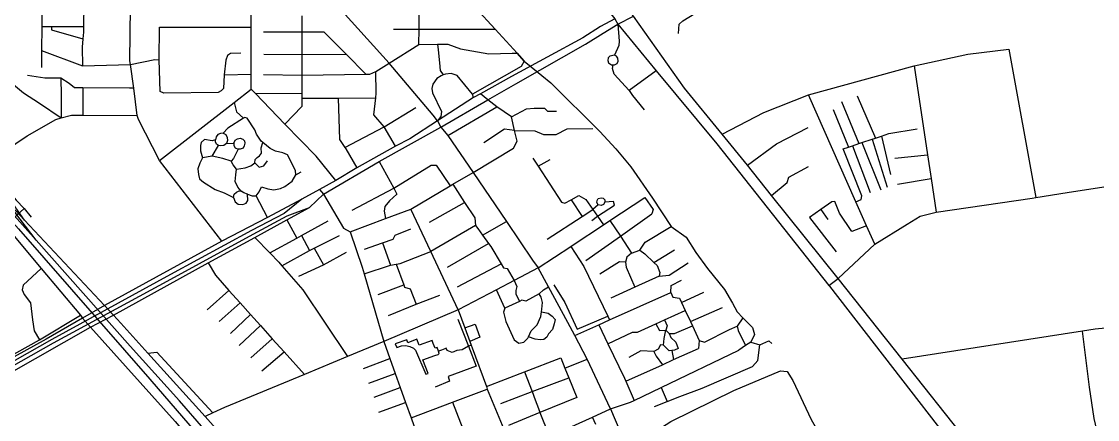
# Model space of a CAD drawing. Header units: inches. Extents: x 13372745 to 13380225, y 3541222 to 3545722.
# Drawn here: x 13374810 to 13376616, y 3542450 to 3543118 of the extents above; entities that cross this region are included whole.
import ezdxf

# ---------------------------------------------------------------- set-up
doc = ezdxf.new("R2010")
doc.units = ezdxf.units.IN
doc.header["$MEASUREMENT"] = 0

msp = doc.modelspace()

# ---------------------------------------------------------------- linework, layer by layer
for points in [[(13374027.7, 3545722), (13374047.6, 3545534.4), (13374078.4, 3545278.4), (13374118.6, 3544905.5), (13374153.3, 3544581), (13374165.1, 3544472.3), (13374184.5, 3544315), (13374195.8, 3544227.8), (13374203.6, 3544143.1), (13374211.3, 3543987.1), (13374216.4, 3543931.6), (13374228.2, 3543793.2), (13374245.9, 3543575.2), (13374253.1, 3543511.4), (13374265.1, 3543446.4), (13374283.7, 3543389.6), (13374309.5, 3543345.9), (13374404.9, 3543214.7), (13374804.7, 3542769.9), (13375025.3, 3542517.5), (13375145.8, 3542377.9)], [(13375156.7, 3542386.8), (13375075.1, 3542480.7), (13374992.2, 3542573.1), (13374834.5, 3542751), (13374415, 3543221.6), (13374317.3, 3543357.4), (13374297, 3543395.4), (13374275.3, 3543454.5), (13374263.8, 3543510.7), (13374257.8, 3543576.4), (13374238.7, 3543801.1), (13374223.3, 3543987.8), (13374214, 3544143.7), (13374207, 3544225.1), (13374194.4, 3544315.5), (13374176.4, 3544472.3), (13374128.8, 3544908), (13374089.4, 3545279.5), (13374061.9, 3545536.9), (13374041.2, 3545722)], [(13375146.2, 3542749.4), (13375041.7, 3542884.6), (13375006.2, 3542953.5), (13375003.7, 3542960.2), (13374998.1, 3543006.5), (13374992.6, 3543046), (13374991.6, 3543052.2), (13374992.8, 3543142.4), (13374993.4, 3543186.1), (13374994.6, 3543281.9), (13374995.7, 3543370.5), (13374996.5, 3543434.9), (13374996.7, 3543455.4), (13374997.2, 3543497.3), (13374998.1, 3543571.5), (13374998.2, 3543575.9), (13374993.2, 3543589), (13374991.5, 3543593.6), (13374966.8, 3543639.5), (13374938.1, 3543679.9), (13374925.1, 3543698.3), (13374864.7, 3543782.9)], [(13375337.7, 3542851.2), (13375304.5, 3542892.2), (13375252.1, 3542946.1), (13375202.4, 3542997.2), (13375195.5, 3543004.4), (13375195.5, 3543029.7), (13375195.5, 3543108.6), (13375195.5, 3543145.3), (13375196.2, 3543288.3), (13375197, 3543455.4), (13375197, 3543470.8), (13375197.7, 3543610.4), (13375197.7, 3543619.4), (13375169.1, 3543665.6), (13375147.9, 3543699.8), (13375145.1, 3543704.5), (13375115.2, 3543752.6)], [(13375342.1, 3543700.4), (13375434.2, 3543586.1), (13375446.2, 3543571.3), (13375617.8, 3543358.8), (13375660.6, 3543306), (13375806.3, 3543123), (13375810.8, 3543113.7)], [(13375653.9, 3543051.9), (13375641.9, 3543065), (13375604.9, 3543105.4), (13375571.8, 3543141.5), (13375527.4, 3543189.9), (13375464.7, 3543258.3), (13375398.2, 3543341.6), (13375360.6, 3543397.7), (13375339.5, 3543444.8), (13375281.6, 3543510.8), (13375261, 3543548.9), (13375254.5, 3543577.3), (13375260, 3543617.6), (13375272.5, 3543696.1)], [(13374843.7, 3543184.6), (13374843.9, 3543147.2), (13374844.1, 3543114.6), (13374844, 3543110), (13374843.4, 3543069.8), (13374843.1, 3543041.3)], [(13374914.5, 3543147.7), (13374914, 3543109.7), (13374913.8, 3543100.3), (13374912.8, 3543089.1), (13374911.6, 3543075), (13374912, 3543043.8)], [(13375508.3, 3542951.6), (13375501.1, 3542961.2), (13375426.9, 3543048.2), (13375337.5, 3543147.3), (13375284.5, 3543146.6), (13375195.5, 3543145.3), (13375159.9, 3543144.8), (13374992.8, 3543142.4)], [(13375477.1, 3543079.9), (13375477.3, 3543105.5), (13375477.6, 3543142.1)], [(13375912.8, 3543098.4), (13375914.3, 3543113.9), (13375920.3, 3543119.4), (13375950.2, 3543137.9), (13375982.2, 3543153.8)], [(13375280.3, 3543128), (13375280.3, 3543112.8)], [(13375806.3, 3543123), (13375781.9, 3543110.1), (13375752.1, 3543091.1)], [(13375810.8, 3543113.7), (13375837.1, 3543127.4)], [(13377233.2, 3541369.6), (13376968.6, 3541707.2), (13376780.5, 3541944.4), (13376522, 3542258.4), (13376507, 3542275.4), (13376288.5, 3542551.2), (13376181.2, 3542686.6), (13376069.1, 3542826.2), (13376028.6, 3542876.7), (13375986.5, 3542929), (13375923.2, 3543006.6), (13375837.1, 3543127.4), (13375830.5, 3543135.7)], [(13374844, 3543110), (13374860.2, 3543110), (13374914, 3543109.7)], [(13374860.2, 3543110), (13374860.2, 3543104.5), (13374912.8, 3543089.1)], [(13375178.2, 3543065.4), (13375160.7, 3543064.8), (13375155.6, 3543061.1), (13375152.6, 3543053.6), (13375150.2, 3543028.7), (13375148.9, 3543005.7), (13375145.1, 3543001.7), (13375139.7, 3542999), (13375049, 3542997.7), (13375042.6, 3543001), (13375040.9, 3543054), (13375041.6, 3543108.6), (13375195.5, 3543108.6)], [(13375280.3, 3543112.8), (13375280.3, 3543100.6), (13375280.3, 3543093.4)], [(13375434.2, 3543105.2), (13375477.3, 3543105.5), (13375604.9, 3543105.4)], [(13375756.5, 3543080.3), (13375786.4, 3543098.5), (13375810.8, 3543113.7)], [(13375810.8, 3543113.7), (13375813.1, 3543085.1), (13375812.8, 3543078), (13375805.2, 3543062)], [(13375810.8, 3543113.7), (13375875.7, 3543035.6), (13375977.5, 3542913), (13376165.2, 3542674.7), (13376166.3, 3542673.4), (13376483.6, 3542263.7), (13376497, 3542247.9), (13376568.4, 3542157.7), (13376708.8, 3541991.1), (13376757, 3541936.6), (13377212.9, 3541350.6)], [(13374814.6, 3542784.5), (13374787.6, 3542823.8), (13374749.2, 3542868.8), (13374642.1, 3542985.1), (13374570.2, 3543065.9), (13374554.6, 3543083.7), (13374545.9, 3543093.5)], [(13375388, 3543029.7), (13375354.7, 3543063.3), (13375318, 3543100.3), (13375280.3, 3543100.6), (13375215.9, 3543100.6)], [(13375280.3, 3543093.4), (13375280.3, 3543076.1)], [(13375752.1, 3543091.1), (13375632.7, 3543026)], [(13374949, 3542641.1), (13374814.6, 3542784.5), (13374741.7, 3542862.3), (13374637.8, 3542978.3), (13374563.3, 3543061.4), (13374544.9, 3543082.2)], [(13374843.4, 3543069.8), (13374912, 3543043.8), (13374992.6, 3543046)], [(13375280.3, 3543076.1), (13375280.3, 3543063.1), (13375280.3, 3543055.8)], [(13375426.9, 3543048.2), (13375477.1, 3543079.9), (13375508.5, 3543080.2), (13375525.5, 3543080.4), (13375547, 3543072.5), (13375594.6, 3543064.2), (13375633.5, 3543064.9), (13375641.9, 3543065), (13375653.9, 3543051.9), (13375649, 3543042.6), (13375567.2, 3542996.1)], [(13375508.5, 3543080.2), (13375509.4, 3543070.6)], [(13375509.4, 3543070.6), (13375511.5, 3543048.8)], [(13375639.6, 3543013.6), (13375756.5, 3543080.3)], [(13375986.5, 3542929), (13376056.2, 3542965.4), (13376131.5, 3542995.2), (13376308.5, 3543043.9), (13376398.5, 3543063.4), (13376467.4, 3543071.9)], [(13376467.4, 3543071.9), (13376513, 3542822.6)], [(13376506.9, 3542821.6), (13376513, 3542822.6), (13376565.6, 3542831.3), (13376736.5, 3542857.5), (13376799.7, 3542872.6), (13376823.3, 3542878.2), (13376828, 3542879.7), (13376892.8, 3542900.5), (13377114.7, 3542990.1), (13377128.7, 3542996.5), (13377210.5, 3543032), (13377243.6, 3543046.3), (13377297.9, 3543065.4), (13377312.6, 3543067.5), (13377482.8, 3543075.4)], [(13374542.1, 3543052), (13374569.3, 3543022.5), (13374657.9, 3542923.8), (13374741.3, 3542823.8), (13374749.3, 3542814.8), (13374843, 3542703.3), (13374908.8, 3542624.7), (13374912, 3542620)], [(13374992.6, 3543046), (13375033.5, 3543054.3), (13375040.9, 3543054)], [(13375215.9, 3543029.2), (13375280.3, 3543028.4), (13375388, 3543029.7), (13375394.7, 3543029.8), (13375404.5, 3543034.6), (13375426.9, 3543048.2)], [(13375216.7, 3543063.4), (13375280.3, 3543063.1), (13375354.7, 3543063.3)], [(13375280.3, 3543055.8), (13375280.3, 3543040.3)], [(13375511.5, 3543048.8), (13375512.7, 3543036.2), (13375517.7, 3543028.5)], [(13375653.9, 3543051.9), (13375683.2, 3543027.8), (13375698.3, 3543015.1), (13375780.9, 3542933.3), (13375807.5, 3542904.2), (13375832.9, 3542874.4), (13375869.3, 3542821.6), (13375900.8, 3542773.7), (13375925.7, 3542755.7), (13375942.1, 3542730), (13375961.7, 3542703.4), (13375990.4, 3542667.8), (13376003.5, 3542645.3), (13376011.6, 3542630.6), (13376021, 3542620.7), (13376027.2, 3542614.2), (13376037, 3542604.4), (13376040.7, 3542592.5), (13376034.6, 3542579.8), (13376025.3, 3542573.7), (13376014.1, 3542566.2)], [(13375805.2, 3543062), (13375797.8, 3543060.1), (13375794.7, 3543057.2), (13375794.2, 3543052.9), (13375795.4, 3543048.9), (13375800.4, 3543045.5), (13375803.1, 3543045.4), (13375805.7, 3543045.3), (13375810.2, 3543047.9), (13375811.4, 3543051.7), (13375811.2, 3543057), (13375809, 3543060.3), (13375805.2, 3543062)], [(13375280.3, 3543040.3), (13375280.3, 3543028.4), (13375280.3, 3542997.8), (13375280.3, 3542989.8), (13375280.3, 3542975.4), (13375252.1, 3542946.1)], [(13375437.6, 3542908.9), (13375418.6, 3542941.2), (13375401.6, 3542961.8), (13375404.6, 3542990.3), (13375405.4, 3542998.1), (13375404.5, 3543034.6)], [(13375568.7, 3542990.6), (13375567.2, 3542996.1), (13375541.5, 3543027.8), (13375531.2, 3543031), (13375521.6, 3543030.1), (13375517.7, 3543028.5), (13375514.4, 3543027.1), (13375507.2, 3543022.7), (13375500.3, 3543012.8), (13375498.9, 3543005.7), (13375499.6, 3542998.7), (13375514.7, 3542967.4), (13375513.9, 3542958.5), (13375508.3, 3542951.6)], [(13375875.7, 3543035.6), (13375830, 3543002.3), (13375804.7, 3543029.8), (13375801.9, 3543039.1), (13375803.1, 3543045.4)], [(13376308.5, 3543043.9), (13376331, 3542894.5), (13376337, 3542854.6), (13376345.6, 3542797.7)], [(13374779.9, 3543026.1), (13374813, 3542998.7), (13374839.7, 3542981.3), (13374876.5, 3542956.6)], [(13374998.1, 3543006.5), (13374991.2, 3543006.6), (13374912.5, 3543007), (13374898.6, 3543007), (13374889.5, 3543014.2), (13374876, 3543023.3), (13374848.7, 3543023.3), (13374819.8, 3543027.6)], [(13374876, 3543023.3), (13374876.3, 3542994.7), (13374876.1, 3542976.8), (13374876.5, 3542956.6)], [(13375150.2, 3543028.7), (13375195.5, 3543029.7)], [(13375513.7, 3542941), (13375592.6, 3542986.7), (13375639.6, 3543013.6)], [(13375632.7, 3543026), (13375580.7, 3542996.8), (13375568.7, 3542990.6)], [(13374912.5, 3543007), (13374912.8, 3542961)], [(13375041.7, 3542884.6), (13375166.9, 3542982.2), (13375195.5, 3543004.4)], [(13375202.4, 3542997.2), (13375280.3, 3542997.8)], [(13375361.6, 3542764.7), (13375420.9, 3542787.1), (13375463.2, 3542803.1), (13375529.3, 3542842), (13375534, 3542844.8), (13375568.2, 3542864.9), (13375635.7, 3542905.7), (13375641.9, 3542917), (13375637.8, 3542935.1), (13375632.6, 3542958.2), (13375608, 3542975.2), (13375592.6, 3542986.7), (13375580.7, 3542996.8)], [(13375830, 3543002.3), (13375835.7, 3542994.2)], [(13375835.7, 3542994.2), (13375855.1, 3542969.7)], [(13376242.4, 3542744), (13376228.8, 3542774.8), (13376210.9, 3542815.3), (13376131.5, 3542995.2)], [(13375568.7, 3542990.6), (13375508.3, 3542951.6), (13375461.8, 3542921.4), (13375437.6, 3542908.9), (13375373, 3542872.3), (13375337.7, 3542851.2), (13375310.1, 3542835.9), (13375280.5, 3542819.9), (13375222.6, 3542788.8), (13375146.2, 3542749.4)], [(13375166.9, 3542982.2), (13375170.9, 3542966.3), (13375182.3, 3542955.7)], [(13375280.3, 3542989.8), (13375341.7, 3542989.8), (13375404.6, 3542990.3)], [(13375341.7, 3542989.8), (13375343.7, 3542919.8), (13375352.9, 3542906.5), (13375354.3, 3542904.5), (13375373, 3542872.3)], [(13376186.5, 3542984), (13376215.9, 3542913.2)], [(13376212.7, 3542993.6), (13376243.6, 3542922.4)], [(13374741.7, 3542862.3), (13374749.2, 3542868.8), (13374753.3, 3542872.3), (13374781.4, 3542900.5), (13374819.5, 3542926.5), (13374867.3, 3542953.6), (13374876.5, 3542956.6), (13374893.7, 3542960.7), (13374912.8, 3542961), (13375003.7, 3542960.2)], [(13375352.9, 3542906.5), (13375418.6, 3542941.2), (13375472, 3542973.8)], [(13375525.6, 3542926.8), (13375608, 3542975.2)], [(13375632.6, 3542958.2), (13375657.6, 3542971.4), (13375670.5, 3542972.8), (13375687.9, 3542972.8), (13375693.1, 3542967.9), (13375708.1, 3542967.9)], [(13376172.9, 3542970.7), (13376198.2, 3542907.3)], [(13374964.2, 3542625.1), (13375123.4, 3542712.6), (13375201.5, 3542755.5), (13375255.5, 3542785.2), (13375293.3, 3542805.9), (13375316.6, 3542828.3), (13375410.4, 3542883), (13375513.7, 3542941)], [(13375222.6, 3542788.8), (13375203.5, 3542825.6), (13375209, 3542832), (13375212.5, 3542840.4), (13375223.4, 3542837.3), (13375233.7, 3542835.4), (13375244.6, 3542837.5), (13375252, 3542841.3), (13375264.1, 3542850.3), (13375270.3, 3542860.8), (13375269.8, 3542867.9), (13375256.3, 3542894.3), (13375248.4, 3542897.9), (13375236.5, 3542900.5), (13375227.3, 3542905), (13375214.8, 3542915.1), (13375212, 3542917.4), (13375204.2, 3542928.8), (13375201.3, 3542936.1), (13375188.7, 3542956.1), (13375184.5, 3542957.1), (13375182.3, 3542955.7), (13375156.2, 3542939), (13375148.6, 3542930.9), (13375143.8, 3542930.2)], [(13375508.3, 3542951.6), (13375513.7, 3542941)], [(13375513.7, 3542941), (13375525.6, 3542926.8), (13375568.2, 3542864.9), (13375624.2, 3542782.1), (13375668, 3542717.3), (13375677.1, 3542704.3)], [(13376028.6, 3542876.7), (13376077.5, 3542912.7), (13376130.8, 3542940.3)], [(13375143.8, 3542930.2), (13375139.5, 3542928.3), (13375136.4, 3542924.3), (13375135.3, 3542919.3), (13375129.8, 3542918.1), (13375117, 3542920), (13375111.3, 3542915.2), (13375110.1, 3542910), (13375110.5, 3542901), (13375113.6, 3542889.3), (13375109.1, 3542880.5), (13375106, 3542870.8), (13375107.2, 3542861.3), (13375108.6, 3542854.1), (13375115.1, 3542848.4), (13375135, 3542836.1), (13375150, 3542830.6), (13375165.7, 3542822.5), (13375168.5, 3542815.6), (13375173.5, 3542811.4), (13375181.6, 3542810.9), (13375186.8, 3542813), (13375189.5, 3542817.8), (13375189, 3542828.2), (13375196.8, 3542825.6), (13375203.5, 3542825.6)], [(13375148.6, 3542930.9), (13375152.6, 3542928.3), (13375155.2, 3542923.5), (13375155.5, 3542918.6), (13375153.8, 3542913.1), (13375149.3, 3542909.8), (13375144.1, 3542909.3), (13375140.7, 3542910)], [(13375153.8, 3542913.1), (13375166.2, 3542913.8), (13375168.5, 3542918.8), (13375172.4, 3542921.4), (13375176.9, 3542922.1), (13375181.1, 3542920.7), (13375184.2, 3542917.9), (13375184.7, 3542913.8), (13375183.7, 3542909.5), (13375181.9, 3542905.7), (13375176.9, 3542903.8), (13375173.8, 3542903.8), (13375165.9, 3542888.4), (13375161.9, 3542883.9)], [(13375637.8, 3542935.1), (13375620.7, 3542937.3), (13375586.2, 3542914.3)], [(13375637.8, 3542935.1), (13375671.5, 3542934.5), (13375686.1, 3542928.6), (13375707.4, 3542928.3), (13375726.2, 3542938), (13375769, 3542938.7)], [(13376210.9, 3542815.3), (13376219.7, 3542819.3), (13376221, 3542825.3), (13376189.2, 3542904.3), (13376198.2, 3542907.3), (13376204.9, 3542909.5), (13376215.9, 3542913.2), (13376220.7, 3542914.8), (13376237.9, 3542920.5), (13376243.6, 3542922.4), (13376253.6, 3542925.7), (13376266.2, 3542929.9), (13376313.7, 3542937.8)], [(13376253.6, 3542925.7), (13376268.9, 3542861.2)], [(13374834.5, 3542751), (13374754.7, 3542854.6), (13374701.1, 3542914)], [(13375130, 3542891.9), (13375140.7, 3542910), (13375137.2, 3542912.4), (13375135.3, 3542916.4), (13375135.3, 3542919.3)], [(13375166.2, 3542913.8), (13375166.2, 3542910), (13375168.3, 3542906.2), (13375173.8, 3542903.8)], [(13375170.7, 3542870.5), (13375185.2, 3542872.7), (13375194.9, 3542876), (13375201.3, 3542881), (13375202.3, 3542886.2), (13375205.4, 3542889.8), (13375209.4, 3542892.7), (13375212.5, 3542896.9), (13375212.3, 3542906.2), (13375214.8, 3542915.1)], [(13376204.9, 3542909.5), (13376235, 3542830.9)], [(13376220.7, 3542914.8), (13376252.6, 3542835.6)], [(13376237.9, 3542920.5), (13376263.2, 3542839.9)], [(13375189, 3542828.2), (13375182.8, 3542830.6), (13375178.3, 3542833.5), (13375173.1, 3542840.1), (13375168.5, 3542849.4), (13375169.5, 3542860.8), (13375170.7, 3542870.5), (13375165.4, 3542877.7), (13375161.9, 3542883.9), (13375147.9, 3542888.1), (13375130, 3542891.9), (13375113.6, 3542889.3)], [(13375668.2, 3542888.9), (13375677.3, 3542875.1), (13375716.6, 3542814.7), (13375722.3, 3542812.9), (13375732.7, 3542818.9), (13375745.3, 3542826.2), (13375757.1, 3542819.2), (13375768.9, 3542802.4), (13375777.1, 3542791), (13375787.1, 3542776.8)], [(13375677.3, 3542875.1), (13375697.2, 3542886.6)], [(13376276, 3542888.5), (13376331, 3542894.5)], [(13374753.3, 3542872.3), (13374800.5, 3542818), (13374814.2, 3542804.2), (13374826.2, 3542789.6)], [(13375201.3, 3542881), (13375209, 3542873.6), (13375216.6, 3542875.8), (13375223, 3542884.1)], [(13375365.2, 3542801.2), (13375435.1, 3542838.4), (13375497.5, 3542876.7), (13375505.8, 3542876.7), (13375529.3, 3542842)], [(13375410.4, 3542883), (13375435.1, 3542838.4)], [(13376069.1, 3542826.2), (13376095.5, 3542848.1), (13376098.1, 3542856.7), (13376131.1, 3542874.7)], [(13375270.3, 3542860.8), (13375279.3, 3542865.6)], [(13376280.5, 3542845.2), (13376337, 3542854.6)], [(13375165.7, 3542822.5), (13375166.9, 3542828.2), (13375170.9, 3542831.8), (13375175.4, 3542833.7), (13375178.3, 3542833.5)], [(13375310.1, 3542835.9), (13375316.6, 3542828.3), (13375350.3, 3542771.2), (13375361.6, 3542764.7), (13375381.9, 3542705.3), (13375385.1, 3542694.2), (13375418, 3542580.6), (13375428.2, 3542552.1), (13375437.1, 3542527), (13375445.5, 3542503.5), (13375454.6, 3542477.9), (13375463.8, 3542452.3), (13375477, 3542415.3), (13375508.5, 3542340.7)], [(13375435.1, 3542838.4), (13375439.7, 3542828.3), (13375427.5, 3542817.2), (13375419.8, 3542807.5), (13375418.8, 3542799.8), (13375420.9, 3542787.1)], [(13375534, 3542844.8), (13375553.8, 3542814.4), (13375570.9, 3542788.2), (13375572.1, 3542775.5), (13375575.7, 3542770.4), (13375583.9, 3542759.1), (13375593.7, 3542745.6), (13375597.6, 3542740.2), (13375615.2, 3542711), (13375619.3, 3542704.3), (13375625.5, 3542703.1), (13375636.8, 3542683.1)], [(13375280.5, 3542819.9), (13375250.8, 3542795.8), (13375195.8, 3542767.1)], [(13375494.7, 3542781.1), (13375553.8, 3542814.4)], [(13375677.1, 3542704.3), (13375732, 3542740.4), (13375736.2, 3542743.1), (13375787.1, 3542776.8), (13375797.6, 3542783.7), (13375856.4, 3542822.6), (13375870.5, 3542802.4), (13375867.9, 3542794.9)], [(13375732.7, 3542818.9), (13375751.1, 3542790.7)], [(13375767.5, 3542784.2), (13375777.1, 3542791), (13375805.4, 3542810), (13375803.6, 3542815.8), (13375789.5, 3542814.7), (13375787.1, 3542810.8), (13375783.2, 3542809.2), (13375778.2, 3542810.3), (13375768.9, 3542802.4)], [(13375778.2, 3542810.3), (13375775.9, 3542814.2), (13375776.1, 3542817.6), (13375778.2, 3542820.7), (13375782.9, 3542822.3), (13375786.6, 3542821.3), (13375789.2, 3542818.6), (13375789.5, 3542814.7)], [(13376228.8, 3542774.8), (13376204, 3542765.7), (13376183.2, 3542796.2), (13376175.6, 3542815.9), (13376170.5, 3542815.2), (13376152.1, 3542802.3), (13376133.1, 3542788.9), (13376177.5, 3542731.6)], [(13376165.2, 3542674.7), (13376181.2, 3542686.6), (13376242.4, 3542744), (13376296.9, 3542777.6), (13376319, 3542791.4), (13376345.6, 3542797.7), (13376506.9, 3542821.6)], [(13374814.2, 3542804.2), (13374767.6, 3542762.1)], [(13375199, 3542760.9), (13375255.7, 3542791.8), (13375293.3, 3542805.9)], [(13375543.2, 3542633.7), (13375496.8, 3542731.9), (13375463.2, 3542803.1)], [(13375692.5, 3542752.8), (13375751.1, 3542790.7), (13375768.9, 3542802.4)], [(13376152.1, 3542802.3), (13376163.9, 3542785.4)], [(13375226.6, 3542729.4), (13375272.2, 3542754.3), (13375280.1, 3542758.6), (13375324.9, 3542783.2)], [(13375255.5, 3542785.2), (13375272.2, 3542754.3)], [(13375583.9, 3542759.1), (13375624.2, 3542782.1)], [(13375757.2, 3542716.9), (13375815.3, 3542757.8), (13375867.9, 3542794.9)], [(13375797.6, 3542783.7), (13375815.3, 3542757.8), (13375834.1, 3542729.1), (13375848, 3542734), (13375856.2, 3542727.9), (13375871.4, 3542713.6), (13375877.1, 3542708.3), (13375881.6, 3542696.8), (13375880.3, 3542690.7), (13375839.5, 3542671.9), (13375799.3, 3542653.5)], [(13375195.8, 3542767.1), (13375059.7, 3542693.2), (13374860.4, 3542584.2), (13374517.1, 3542389.3), (13374435.4, 3542345), (13374311.1, 3542263.1), (13374238.9, 3542220.5), (13374195, 3542190.6), (13374122.3, 3542132.4), (13374072.4, 3542086.8), (13374012.1, 3542039.2), (13373941.1, 3541982.5), (13373860.4, 3541940.7), (13373791.7, 3541914.9), (13373710.2, 3541900.2), (13373570.5, 3541885.5), (13373537.4, 3541871.5), (13373429.1, 3541817.7), (13373365.5, 3541775.6), (13373271.5, 3541713.1), (13373210.7, 3541676.4), (13373154.6, 3541648.9)], [(13373159.6, 3541641.8), (13373220.9, 3541670.9), (13373278.6, 3541704), (13373430.4, 3541806.6), (13373555.3, 3541864.3), (13373615.5, 3541880.4), (13373736.4, 3541892.3), (13373831.1, 3541920.4), (13373926.9, 3541959.5), (13374017.2, 3542029.6), (13374066, 3542066.5), (13374190.5, 3542174.8), (13374260.5, 3542221.9), (13374442.1, 3542339.3), (13374520.5, 3542384.2), (13374863.5, 3542578.3), (13375060.4, 3542685.5), (13375199, 3542760.9)], [(13375385.6, 3542736), (13375416, 3542746.5), (13375433.6, 3542752.6), (13375436.9, 3542759.4), (13375463.6, 3542769.8)], [(13375572.1, 3542775.5), (13375496.8, 3542731.9)], [(13375848, 3542734), (13375857, 3542747.5), (13375900.8, 3542773.7)], [(13375146.2, 3542749.4), (13374949, 3542641.1)], [(13375201.5, 3542755.5), (13375226.6, 3542729.4), (13375241.6, 3542713.7), (13375247, 3542707.6), (13375282.4, 3542667.4), (13375357.3, 3542555.5)], [(13375247, 3542707.6), (13375293.2, 3542733.5), (13375301.3, 3542737.5), (13375343.6, 3542758.5)], [(13375280.1, 3542758.6), (13375293.2, 3542733.5)], [(13375416, 3542746.5), (13375429.5, 3542709)], [(13375524.9, 3542705.8), (13375593.7, 3542745.6)], [(13375301.3, 3542737.5), (13375316.7, 3542709.6), (13375355.2, 3542730.9)], [(13375385.1, 3542694.2), (13375429.5, 3542709), (13375438.8, 3542710.6), (13375445.8, 3542711.7), (13375496.8, 3542731.9)], [(13375732, 3542740.4), (13375753.9, 3542706.8), (13375794.1, 3542623.1), (13375797.1, 3542616.9)], [(13375834.1, 3542729.1), (13375825.9, 3542722.2), (13375823.9, 3542714), (13375825.1, 3542705.8), (13375839.5, 3542671.9)], [(13375871.4, 3542713.6), (13375906.1, 3542734.9)], [(13375123.4, 3542712.6), (13375135.2, 3542692.1), (13375158.1, 3542666.6), (13375176.7, 3542645.8), (13375194.4, 3542626.1), (13375211.1, 3542607.4), (13375230.9, 3542585.4), (13375250.8, 3542563.3), (13375284.7, 3542525.4)], [(13375275.3, 3542690.2), (13375316.7, 3542709.6)], [(13375438.8, 3542710.6), (13375451.5, 3542675.7), (13375452.9, 3542672), (13375462.1, 3542669), (13375472.2, 3542643.2)], [(13375541.9, 3542672.6), (13375615.2, 3542711)], [(13375823.9, 3542714), (13375814.1, 3542714.4), (13375780.9, 3542694)], [(13375880.3, 3542690.7), (13375897.1, 3542692.3), (13375929, 3542712.8)], [(13374843, 3542703.3), (13374812.7, 3542675.6), (13374810.8, 3542667.7), (13374814.3, 3542659.8), (13374824.9, 3542645.9), (13374828, 3542617), (13374831.2, 3542598.4), (13374839.7, 3542583.2)], [(13375677.1, 3542704.3), (13375636.8, 3542683.1), (13375607.2, 3542667.4), (13375543.2, 3542633.7), (13375418, 3542580.6), (13375357.3, 3542555.5), (13375284.7, 3542525.4), (13375150.6, 3542469.8), (13375130.9, 3542460.8), (13375118.1, 3542454.9)], [(13375798.9, 3542467.5), (13375759.5, 3542551), (13375738.7, 3542590.6), (13375727, 3542612.6), (13375694.5, 3542672.3), (13375677.1, 3542704.3)], [(13375408.4, 3542659.5), (13375451.5, 3542675.7)], [(13375636.8, 3542683.1), (13375641.7, 3542673.3), (13375639.7, 3542666.1), (13375639.9, 3542660.7), (13375645.8, 3542648.1)], [(13375678.9, 3542660.9), (13375686.4, 3542667.5), (13375694.5, 3542672.3)], [(13375703.4, 3542675.8), (13375722.1, 3542646.4), (13375742.7, 3542601.3), (13375794.1, 3542623.1)], [(13375738.7, 3542590.6), (13375778.9, 3542608.7), (13375797.1, 3542616.9), (13375899.9, 3542663), (13375900.8, 3542674.5), (13375917.9, 3542683.7)], [(13375121.4, 3542633.8), (13375158.1, 3542666.6)], [(13375425.9, 3542624.2), (13375472.2, 3542643.2), (13375511.9, 3542658.3)], [(13375621.3, 3542636.6), (13375607.2, 3542667.4)], [(13375656.3, 3542648.3), (13375650, 3542650), (13375645.8, 3542648.1), (13375621.3, 3542636.6), (13375619.3, 3542629.7), (13375623, 3542614.2), (13375637.1, 3542583.5), (13375644.8, 3542577.8), (13375653.1, 3542579.5), (13375660, 3542586.1), (13375661.1, 3542588.6), (13375665.5, 3542598.7), (13375675.8, 3542608.8), (13375681.5, 3542622.5), (13375682.8, 3542630.4), (13375683.5, 3542634.8), (13375684.4, 3542646), (13375682.1, 3542655.2), (13375678.9, 3542660.9), (13375656.3, 3542648.3)], [(13375899.9, 3542663), (13375903.4, 3542655.1), (13375914.8, 3542653.4), (13375917.9, 3542646.4), (13375924.1, 3542632.7), (13375932.8, 3542614.3), (13375936.2, 3542607.1), (13375947.9, 3542582.5), (13375946.5, 3542569.1)], [(13375917.9, 3542646.4), (13375955.6, 3542663.8)], [(13374949, 3542641.1), (13374912, 3542620)], [(13374964.2, 3542625.1), (13374949, 3542641.1)], [(13375141.6, 3542614.4), (13375176.7, 3542645.8)], [(13375543.2, 3542633.7), (13375554.3, 3542603.5), (13375562.7, 3542580.6), (13375565, 3542574.4), (13375566.7, 3542569.9), (13375590.3, 3542504.9), (13375591.8, 3542500.8), (13375633.8, 3542399.7)], [(13375794.4, 3542576.6), (13375835.5, 3542596.2), (13375844.2, 3542596.2), (13375874.6, 3542610.1), (13375889.4, 3542616.9), (13375924.1, 3542632.7)], [(13375932.8, 3542614.3), (13375986.7, 3542637.7)], [(13374678.1, 3542493.1), (13374839.7, 3542583.2), (13374908.8, 3542624.7)], [(13374912, 3542620), (13374851.1, 3542584.6), (13374678.3, 3542489.2)], [(13374912, 3542620), (13374925.7, 3542604.9)], [(13374925.7, 3542604.9), (13374964.2, 3542625.1)], [(13375310, 3542237.4), (13375290.2, 3542259.8), (13375239.5, 3542317.3), (13375192.3, 3542370.8), (13375118.1, 3542454.9), (13375022, 3542561.2), (13374976.7, 3542611.4), (13374964.2, 3542625.1)], [(13375160.6, 3542594.2), (13375194.4, 3542626.1)], [(13375542.5, 3542618.4), (13375560.4, 3542572.6), (13375573.2, 3542539), (13375525.9, 3542522), (13375528.5, 3542514), (13375504.5, 3542504.2)], [(13375682.8, 3542630.4), (13375693.9, 3542628), (13375701, 3542623.1), (13375705.6, 3542617.6), (13375704.2, 3542610.2), (13375701.3, 3542600.7), (13375694.7, 3542593.6), (13375692.1, 3542587.8), (13375687, 3542584.1), (13375680.4, 3542583.5), (13375672.1, 3542584.7), (13375661.1, 3542588.6)], [(13375889.4, 3542616.9), (13375893.7, 3542606.9), (13375891.7, 3542599.6)], [(13376021, 3542620.7), (13376011.2, 3542606.7), (13376013.2, 3542599.3), (13376025.3, 3542573.7)], [(13374696, 3542474.1), (13374925.7, 3542604.9)], [(13374925.7, 3542604.9), (13375067.9, 3542446.3), (13375128.6, 3542373.3), (13375189.2, 3542300.5), (13375244.6, 3542237.9), (13375261.7, 3542219.1)], [(13375175.2, 3542574.1), (13375211.1, 3542607.4)], [(13375554.3, 3542603.5), (13375571.7, 3542609.6), (13375579.2, 3542587.8), (13375562.7, 3542580.6)], [(13375778.9, 3542608.7), (13375794.4, 3542576.6), (13375822.4, 3542519), (13375824.6, 3542513.9), (13375838.5, 3542481.7)], [(13375874.6, 3542610.1), (13375881, 3542599.2), (13375891.7, 3542599.6), (13375897.4, 3542593.9), (13375900, 3542587.2), (13375908.4, 3542579.5), (13375912.1, 3542569.1), (13375906.4, 3542566.1), (13375901.7, 3542565.6), (13375897, 3542565.1), (13375887.6, 3542574.5), (13375882.6, 3542574.8), (13375879, 3542567.8), (13375871.3, 3542564.1), (13375849.5, 3542565.1), (13375829.4, 3542553.9)], [(13375887.6, 3542574.5), (13375888.7, 3542585.9), (13375891.7, 3542599.6)], [(13375897.4, 3542593.9), (13375906.4, 3542593.9), (13375936.2, 3542607.1)], [(13375947.9, 3542582.5), (13375956.6, 3542579.8), (13375998.4, 3542600.9), (13376011.2, 3542606.7)], [(13377000.1, 3542607.2), (13376926, 3542609.1), (13376834.6, 3542611.6), (13376735.5, 3542613), (13376612.8, 3542601.2), (13376591.2, 3542597.8), (13376288.5, 3542551.2)], [(13376637.2, 3542339.9), (13376610.7, 3542451.3), (13376602.8, 3542503.8), (13376591.2, 3542597.8)], [(13375195, 3542553.5), (13375230.9, 3542585.4)], [(13375437.4, 3542576.6), (13375440, 3542570.7), (13375447.6, 3542573.3), (13375454.8, 3542574.2), (13375461.6, 3542572.4), (13375468.1, 3542569.6), (13375471.4, 3542566.3), (13375488.8, 3542525.5), (13375492.5, 3542526.9), (13375483.4, 3542550.1), (13375504, 3542557.4), (13375509.1, 3542558.8), (13375510.9, 3542560.6), (13375510.2, 3542564.4), (13375507.7, 3542570.5), (13375504.2, 3542569.2), (13375501.2, 3542577.2), (13375499.1, 3542582.3), (13375477.3, 3542574.3), (13375473.5, 3542584.6), (13375458.5, 3542578.6), (13375456.5, 3542583.4), (13375437.4, 3542576.6)], [(13376034.6, 3542579.8), (13376049.7, 3542575.2), (13376064.6, 3542581.6), (13376069.9, 3542577.2)], [(13375022, 3542561.2), (13375037, 3542562.9), (13375130.9, 3542460.8)], [(13375213.3, 3542531.5), (13375250.8, 3542563.3)], [(13375515.2, 3542566.3), (13375510.2, 3542564.4)], [(13375520.6, 3542568.3), (13375515.2, 3542566.3)], [(13375560.4, 3542572.6), (13375549.9, 3542566.5), (13375540.5, 3542565.5), (13375532.9, 3542562.2), (13375524.4, 3542565.5), (13375522.9, 3542569.2), (13375520.6, 3542568.3)], [(13375565, 3542574.4), (13375560.4, 3542572.6)], [(13375798.9, 3542467.5), (13375832.4, 3542478.7), (13375838.5, 3542481.7), (13375883.7, 3542503.4), (13376014.1, 3542566.2)], [(13375824.6, 3542513.9), (13375885.8, 3542541.6), (13375904.8, 3542550.2), (13375946.5, 3542569.1)], [(13375871.3, 3542564.1), (13375875.3, 3542556.1), (13375885.8, 3542541.6)], [(13375872.4, 3542471.2), (13375893.7, 3542480), (13375915.1, 3542488.4), (13375952.6, 3542502.3), (13376037.2, 3542538.5), (13376046.4, 3542548.6), (13376049.7, 3542575.2)], [(13375901.7, 3542565.6), (13375904.8, 3542550.2)], [(13375383.8, 3542535.5), (13375428.2, 3542552.1)], [(13375590.3, 3542504.9), (13375654.5, 3542529.7), (13375715.1, 3542553.1), (13375722.2, 3542535.6), (13375728.7, 3542519.6), (13375742, 3542486.7), (13375680.3, 3542461.4), (13375627.3, 3542439.6)], [(13375722.2, 3542535.6), (13375759.5, 3542551)], [(13375392.8, 3542510.7), (13375437.1, 3542527)], [(13375654.5, 3542529.7), (13375667, 3542496.4), (13375672.2, 3542482.6)], [(13375663, 3542340.9), (13375685.1, 3542352.9), (13375821, 3542399.6), (13375840.7, 3542408.4), (13375900.3, 3542446.1), (13376005.8, 3542498.5), (13376084.1, 3542531.5), (13376095.3, 3542530.1), (13376104.8, 3542515.4), (13376135.9, 3542449.4), (13376177.8, 3542376.4), (13376184.7, 3542358.3), (13376203.7, 3542302.8), (13376226, 3542232.4), (13376234.1, 3542186.8), (13376247.2, 3542151.8)], [(13375614.7, 3542476.6), (13375667, 3542496.4), (13375728.7, 3542519.6)], [(13375402, 3542487), (13375445.5, 3542503.5)], [(13375463.8, 3542452.3), (13375533.5, 3542478.7), (13375591.8, 3542500.8)], [(13375883.7, 3542503.4), (13375893.7, 3542480)], [(13375409.7, 3542461.7), (13375454.6, 3542477.9)], [(13375533.5, 3542478.7), (13375547, 3542444.1), (13375550.8, 3542434.4)], [(13375672.2, 3542482.6), (13375677.7, 3542468.3)], [(13375633.8, 3542399.7), (13375695.7, 3542422.9), (13375717.7, 3542430.6), (13375768.4, 3542453.6), (13375798.9, 3542467.5)], [(13375677.7, 3542468.3), (13375680.3, 3542461.4), (13375684.8, 3542450.1)], [(13375774.2, 3542441.4), (13375768.4, 3542453.6)], [(13375798.9, 3542467.5), (13375806.8, 3542449.1), (13375808.4, 3542445.4), (13375831.2, 3542390.6)], [(13375684.8, 3542450.1), (13375690.7, 3542435.3)]]:
    msp.add_lwpolyline(points)

doc.saveas('drawing.dxf')
